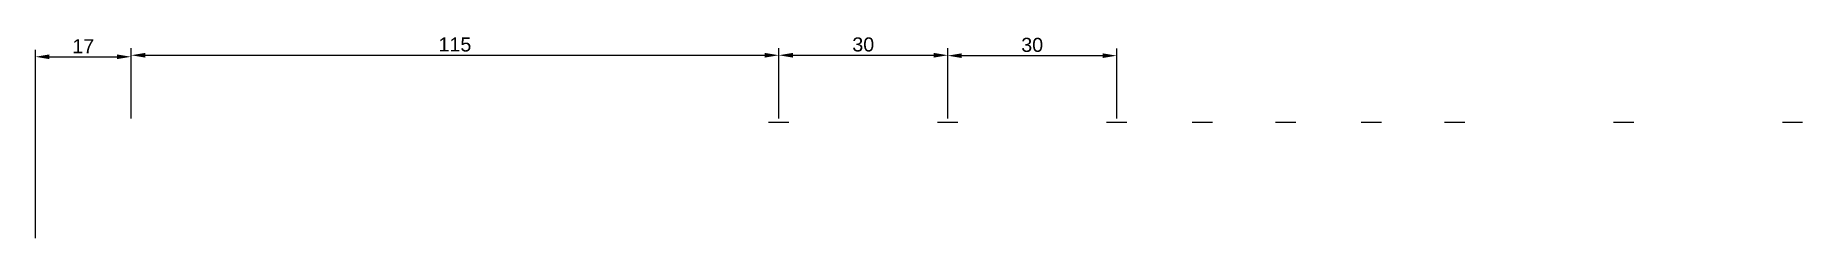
# Paper-space layout '面板' of a CAD drawing. Header units: millimetres. Extents: x 119 to 432, y 1032 to 1069.
import ezdxf

# ---------------------------------------------------------------- set-up
doc = ezdxf.new("R2010")
doc.units = ezdxf.units.MM
doc.layers.add('上底板', color=100, linetype='Continuous')
doc.styles.get("Standard").update_dxf_attribs({"font": 'arial.ttf'})
doc.dimstyles.new('ISO-25', dxfattribs={"dimtxt": 2.5, "dimasz": 2.5, "dimexe": 1.25, "dimexo": 0.625, "dimtad": 1, "dimtxsty": 'Standard', "dimcen": 2.5, "dimadec": 0, "dimazin": 0, "dimtfac": 1, "dimtmove": 0, "dimatfit": 3, "dimfxl": 1, "dimarcsym": 0})

# ---------------------------------------------------------------- blocks, each defined once
blk = doc.blocks.new('*D49')
at = {"layer": 'Defpoints', "color": 0, "transparency": 16777216}
for p in [(135.5025111111188, 1065.211708728493), (135.5025111111188, 1053.603164771534), (118.5010473393792, 1032.35133505686)]:
    blk.add_point(p, dxfattribs=at)
at = {"layer": '上底板', "color": 0, "lineweight": -2, "transparency": 16777216}
for p, q in [((118.5010473393792, 1032.97633505686), (118.5010473393792, 1066.461708728493)), ((121.0010473393792, 1065.211708728493), (133.0025111111188, 1065.211708728493)), ((135.5025111111188, 1054.228164771534), (135.5025111111188, 1066.461708728493))]:
    blk.add_line(p, q, dxfattribs=at)
at = {"layer": '上底板', "color": 0, "transparency": 16777216}
for points in [[(121.0010473393792, 1065.62837539516), (121.0010473393792, 1064.795042061827), (118.5010473393792, 1065.211708728493)], [(133.0025111111188, 1065.62837539516), (133.0025111111188, 1064.795042061827), (135.5025111111188, 1065.211708728493)]]:
    blk.add_solid(points, dxfattribs=at)
at = {"layer": '上底板', "color": 0, "transparency": 16777216, "insert": (127.001779225249, 1067.091824690294), "char_height": 2.5, "attachment_point": 5}
blk.add_mtext('17', dxfattribs=at)
blk = doc.blocks.new('*D51')
at = {"layer": 'Defpoints', "color": 0, "transparency": 16777216}
for p in [(250.5025111111198, 1065.483841158803), (135.5025111111206, 1053.603164771534), (250.5025111111198, 1053.603164771532)]:
    blk.add_point(p, dxfattribs=at)
at = {"layer": '上底板', "color": 0, "lineweight": -2, "transparency": 16777216}
for p, q in [((135.5025111111206, 1054.228164771534), (135.5025111111206, 1066.733841158803)), ((138.0025111111206, 1065.483841158803), (248.0025111111198, 1065.483841158803)), ((250.5025111111198, 1054.228164771532), (250.5025111111198, 1066.733841158803))]:
    blk.add_line(p, q, dxfattribs=at)
at = {"layer": '上底板', "color": 0, "transparency": 16777216}
for points in [[(138.0025111111206, 1065.900507825469), (138.0025111111206, 1065.067174492136), (135.5025111111206, 1065.483841158803)], [(248.0025111111198, 1065.900507825469), (248.0025111111198, 1065.067174492136), (250.5025111111198, 1065.483841158803)]]:
    blk.add_solid(points, dxfattribs=at)
at = {"layer": '上底板', "color": 0, "transparency": 16777216, "insert": (193.0025111111202, 1067.385273628107), "char_height": 2.5, "attachment_point": 5}
blk.add_mtext('115', dxfattribs=at)
blk = doc.blocks.new('*D52')
at = {"layer": 'Defpoints', "color": 0, "transparency": 16777216}
for p in [(280.5025111111199, 1065.484878906282), (250.5025111111198, 1053.603164771532), (280.5025111111199, 1053.603164771532)]:
    blk.add_point(p, dxfattribs=at)
at = {"layer": '上底板', "color": 0, "lineweight": -2, "transparency": 16777216}
for p, q in [((250.5025111111198, 1054.228164771532), (250.5025111111198, 1066.734878906282)), ((253.0025111111198, 1065.484878906282), (278.0025111111199, 1065.484878906282)), ((280.5025111111199, 1054.228164771532), (280.5025111111199, 1066.734878906282))]:
    blk.add_line(p, q, dxfattribs=at)
at = {"layer": '上底板', "color": 0, "transparency": 16777216}
for points in [[(253.0025111111198, 1065.901545572948), (253.0025111111198, 1065.068212239615), (250.5025111111198, 1065.484878906282)], [(278.0025111111199, 1065.901545572948), (278.0025111111199, 1065.068212239615), (280.5025111111199, 1065.484878906282)]]:
    blk.add_solid(points, dxfattribs=at)
at = {"layer": '上底板', "color": 0, "transparency": 16777216, "insert": (265.5025111111198, 1067.387164035886), "char_height": 2.5, "attachment_point": 5}
blk.add_mtext('30', dxfattribs=at)
blk = doc.blocks.new('*D53')
at = {"layer": 'Defpoints', "color": 0, "transparency": 16777216}
for p in [(310.5025111111199, 1065.413247375622), (280.5025111111199, 1053.603164771532), (310.5025111111199, 1053.603164771532)]:
    blk.add_point(p, dxfattribs=at)
at = {"layer": '上底板', "color": 0, "lineweight": -2, "transparency": 16777216}
for p, q in [((280.5025111111199, 1054.228164771532), (280.5025111111199, 1066.663247375622)), ((283.0025111111199, 1065.413247375622), (308.0025111111199, 1065.413247375622)), ((310.5025111111199, 1054.228164771532), (310.5025111111199, 1066.663247375622))]:
    blk.add_line(p, q, dxfattribs=at)
at = {"layer": '上底板', "color": 0, "transparency": 16777216}
for points in [[(283.0025111111199, 1065.829914042288), (283.0025111111199, 1064.996580708955), (280.5025111111199, 1065.413247375622)], [(308.0025111111199, 1065.829914042288), (308.0025111111199, 1064.996580708955), (310.5025111111199, 1065.413247375622)]]:
    blk.add_solid(points, dxfattribs=at)
at = {"layer": '上底板', "color": 0, "transparency": 16777216, "insert": (295.5025111111199, 1067.315532505226), "char_height": 2.5, "attachment_point": 5}
blk.add_mtext('30', dxfattribs=at)

psp = doc.layouts.new('面板')

# ---------------------------------------------------------------- linework, layer by layer
at = {"layer": '上底板'}
for p, q in [((248.7025111111196, 1053.603164771533), (252.30251111112, 1053.603164771532)), ((278.7025111111197, 1053.603164771533), (282.3025111111201, 1053.603164771532)), ((308.7025111111197, 1053.603164771533), (312.3025111111201, 1053.603164771532)), ((323.8967164257319, 1053.603164771534), (327.4967164257323, 1053.603164771532)), ((338.7025111111197, 1053.603164771533), (342.3025111111201, 1053.603164771532)), ((353.8967164257319, 1053.603164771534), (357.4967164257323, 1053.603164771532)), ((368.7025111111198, 1053.603164771533), (372.3025111111202, 1053.603164771532)), ((398.7025111111199, 1053.603164771533), (402.3025111111202, 1053.603164771532)), ((428.7025111111199, 1053.603164771533), (432.3025111111202, 1053.603164771532))]:
    psp.add_line(p, q, dxfattribs=at)

# ---------------------------------------------------------------- dimensions: what is measured, and where the dimension line sits
dim = psp.add_linear_dim(base=(135.5025111111188, 1065.211708728493), p1=(118.5010473393792, 1032.35133505686), p2=(135.5025111111188, 1053.603164771534), dimstyle='ISO-25', override={"dimlfac": -1}, dxfattribs=at)
dim.commit()
dim.dimension.update_dxf_attribs({"geometry": '*D49', "text_midpoint": (127.001779225249, 1067.091824690294)})
for base, p1, p2, picture, middle in [((250.5025111111198, 1065.483841158803), (135.5025111111206, 1053.603164771534), (250.5025111111198, 1053.603164771532), '*D51', (193.0025111111202, 1067.385273628107)), ((280.5025111111199, 1065.484878906282), (250.5025111111198, 1053.603164771532), (280.5025111111199, 1053.603164771532), '*D52', (265.5025111111198, 1067.387164035886)), ((310.5025111111199, 1065.413247375622), (280.5025111111199, 1053.603164771532), (310.5025111111199, 1053.603164771532), '*D53', (295.5025111111199, 1067.315532505226))]:
    dim = psp.add_linear_dim(base=base, p1=p1, p2=p2, dimstyle='ISO-25', dxfattribs=at)
    dim.commit()
    dim.dimension.update_dxf_attribs({"geometry": picture, "text_midpoint": middle})

doc.saveas('drawing.dxf')
